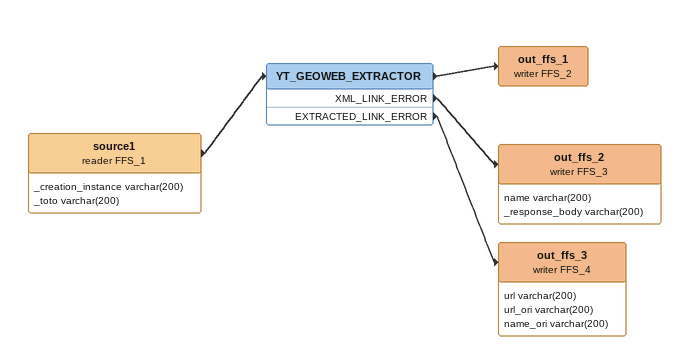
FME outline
source1 (reader FFS_1)
    attributes: _creation_instance varchar(200), _toto varchar(200)
    -> YT_GEOWEB_EXTRACTOR
YT_GEOWEB_EXTRACTOR
    XML_LINK_ERROR -> out_ffs_2 (writer FFS_3)
    EXTRACTED_LINK_ERROR -> out_ffs_3 (writer FFS_4)
    -> out_ffs_1 (writer FFS_2)
out_ffs_1 (writer FFS_2)
out_ffs_2 (writer FFS_3)
    attributes: name varchar(200), _response_body varchar(200)
out_ffs_3 (writer FFS_4)
    attributes: url varchar(200), url_ori varchar(200), name_ori varchar(200)
